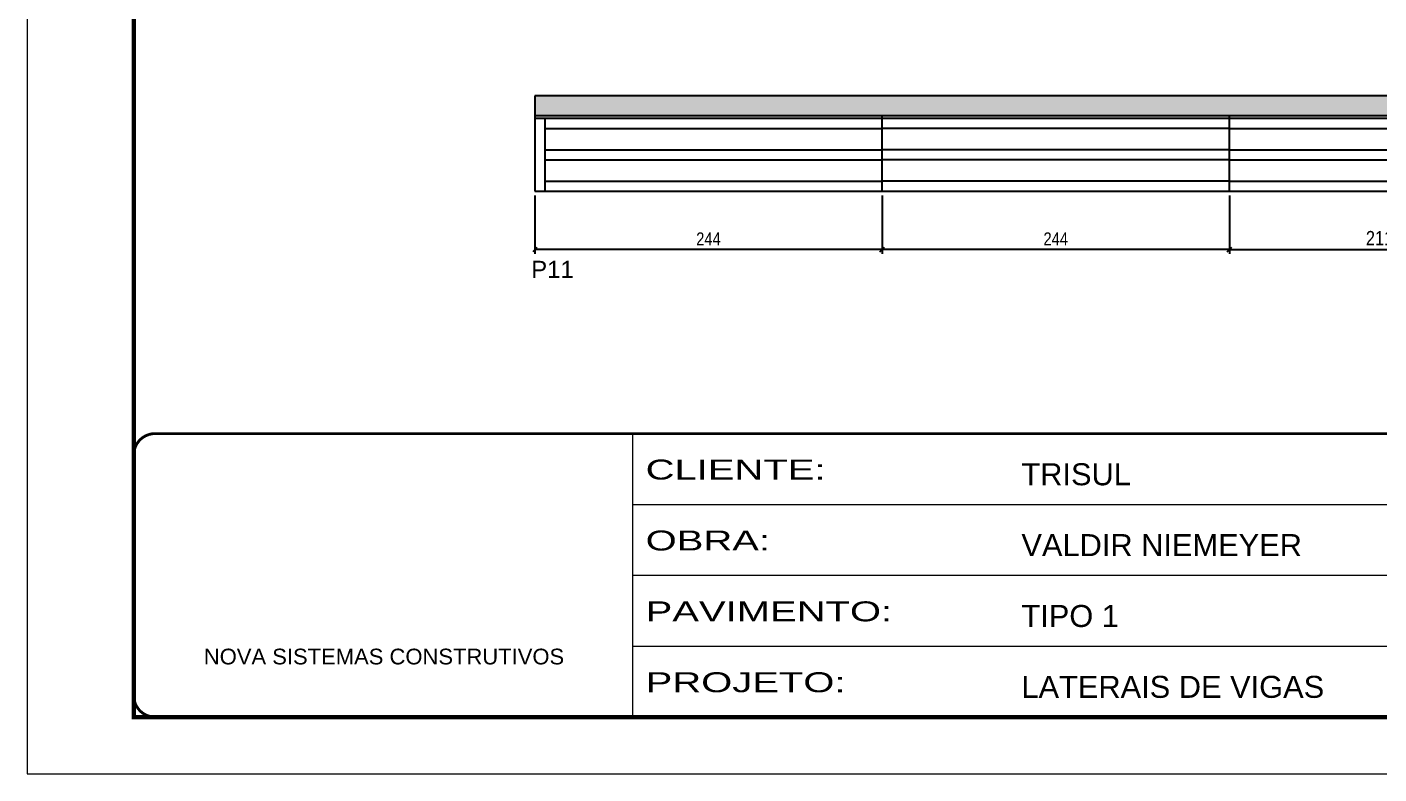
# Model space of a CAD drawing. Extents: x 3330 to 22105, y 1197 to 30204.
# Drawn here: x 17615 to 18564, y 27615 to 28140 of the extents above; entities that cross this region are included whole.
import ezdxf

# ---------------------------------------------------------------- set-up
doc = ezdxf.new("R2010")
doc.units = 0
doc.linetypes.add('CONTINUO', pattern=[0])
doc.linetypes.add('DASHED', pattern=[0.75, 0.5, -0.25])
for name, color, linetype in [('5', 5, 'Continuous'), ('COTA', 241, 'Continuous'), ('Painéis', 200, 'Continuous'), ('SARR_2.2x7', 40, 'Continuous')]:
    doc.layers.add(name, color=color, linetype=linetype)
doc.layers.add('Folhas', color=255, linetype='Continuous', lineweight=9)
doc.layers.add('SARRAFO DE PRESSAO', color=251, linetype='DASHED', lineweight=9)
doc.styles.add('ARIAL', font='arial.ttf')
doc.styles.add('COTA TECNICA', font='techl___.ttf', dxfattribs={"height": 10})
doc.styles.add('COTA TECNICA-50', font='techl___.ttf', dxfattribs={"height": 9})
doc.styles.get("Standard").update_dxf_attribs({"font": 'arial.ttf'})
doc.styles.add('Tecnologia', font='')
doc.styles.get('Tecnologia').set_extended_font_data('Forgotten Futurist')
doc.dimstyles.new('COTA PAINEL-50', dxfattribs={"dimtxt": 9, "dimasz": 3, "dimexe": 3, "dimexo": 3, "dimgap": 3, "dimtad": 1, "dimdec": 1, "dimzin": 12, "dimdsep": 46, "dimtxsty": 'COTA TECNICA-50', "dimblk1": 'OBLIQUE', "dimblk2": 'OBLIQUE', "dimsah": 1, "dimcen": 0.9, "dimclrd": 4, "dimclre": 4, "dimclrt": 240, "dimadec": 1, "dimazin": 3, "dimtfac": 1, "dimtdec": 1, "dimtmove": 0, "dimatfit": 3, "dimfxl": 1, "dimtolj": 1, "dimtzin": 12, "dimarcsym": 0})
doc.dimstyles.new('PAINEL', dxfattribs={"dimtxt": 10, "dimasz": 3, "dimexe": 3, "dimexo": 3, "dimgap": 3, "dimtad": 1, "dimdec": 1, "dimzin": 12, "dimdsep": 46, "dimtxsty": 'COTA TECNICA', "dimblk1": 'OBLIQUE', "dimblk2": 'OBLIQUE', "dimsah": 1, "dimcen": 0.9, "dimclrd": 4, "dimclre": 4, "dimclrt": 240, "dimadec": 1, "dimazin": 3, "dimtfac": 1, "dimtdec": 1, "dimtmove": 0, "dimatfit": 3, "dimfxl": 1, "dimtolj": 1, "dimtzin": 12, "dimarcsym": 0})

# ---------------------------------------------------------------- blocks, each defined once
blk = doc.blocks.new('9999999999')
at = {"color": 30, "linetype": 'CONTINUO'}
for p, q in [((98564.56, 34230.21), (98564.56, 34429.45)), ((98564.56, 34379.64), (99583.98, 34379.64)), ((98564.56, 34329.83), (99487.98, 34329.83)), ((98564.56, 34280.02), (99487.98, 34280.02))]:
    blk.add_line(p, q, dxfattribs=at)
at = {"color": 30, "linetype": 'CONTINUO', "const_width": 2}
blk.add_lwpolyline([(99583.98, 34230.21), (99583.98, 34414.45, 0.414214), (99568.98, 34429.45), (98228.98, 34429.45, 0.414214), (98213.98, 34414.45), (98213.98, 34245.21, 0.414214), (98228.98, 34230.21), (99583.98, 34230.21)], format="xyb", dxfattribs=at)
at = {"layer": 'Folhas'}
blk.add_lwpolyline([(98138.98, 34190.21), (99623.98, 34190.21), (99623.98, 35240.21), (98138.98, 35240.21)], close=True, dxfattribs=at)
at = {"layer": 'Folhas', "color": 30, "const_width": 3}
blk.add_lwpolyline([(98213.98, 34230.21), (99583.98, 34230.21), (99583.98, 35200.21), (98213.98, 35200.21)], close=True, dxfattribs=at)
at = {"color": 7, "linetype": 'Continuous', "ltscale": 5, "style": 'ARIAL'}
for s, height, p in [('TRISUL', 15.483, (98837.68, 34393.13)), ('VALDIR NIEMEYER', 15.4829, (98837.68, 34343.32)), ('TIPO 1', 15.483, (98837.68, 34293.51)), ('NOVA SISTEMAS CONSTRUTIVOS', 11.0592, (98263.19, 34267.21)), ('LATERAIS DE VIGAS', 15.4829, (98837.68, 34243.7))]:
    blk.add_text(s, height=height, dxfattribs=at).set_placement(p)
at = {"layer": 'Folhas', "color": 7, "style": 'Tecnologia', "width": 1.5}
for s, p in [('CLIENTE:', (98573.65, 34397.17)), ('OBRA:', (98573.65, 34347.31)), ('PAVIMENTO:', (98573.65, 34297.5)), ('PROJETO:', (98573.65, 34247.69))]:
    blk.add_text(s, height=14, dxfattribs=at).set_placement(p)
blk = doc.blocks.new('_Oblique')
at = {"color": 0, "linetype": 'ByBlock', "lineweight": -2}
blk.add_line((-0.5, -0.5), (0.5, 0.5), dxfattribs=at)
blk = doc.blocks.new('*D3115')
at = {"layer": 'COTA', "color": 4, "linetype": 'ByBlock', "lineweight": -2, "transparency": 16777216}
for p, q in [((18215.36, 28021.21), (18215.36, 27980.12)), ((18459.36, 28021.21), (18459.36, 27980.12)), ((18459.36, 27983.12), (18215.36, 27983.12))]:
    blk.add_line(p, q, dxfattribs=at)
at = {"layer": 'Defpoints', "color": 0, "linetype": 'ByBlock', "transparency": 16777216}
for p in [(18215.36, 28024.21), (18459.36, 28024.21), (18215.36, 27983.12)]:
    blk.add_point(p, dxfattribs=at)
at = {"layer": 'COTA', "color": 4, "linetype": 'ByBlock', "lineweight": -2, "transparency": 16777216, "xscale": 3, "yscale": 3, "zscale": 3, "rotation": 180}
blk.add_blockref('_Oblique', (18215.36, 27983.12), dxfattribs=at)
at = {"layer": 'COTA', "color": 4, "linetype": 'ByBlock', "lineweight": -2, "transparency": 16777216, "xscale": 3, "yscale": 3, "zscale": 3}
blk.add_blockref('_Oblique', (18459.36, 27983.12), dxfattribs=at)
at = {"layer": 'COTA', "color": 240, "linetype": 'ByBlock', "transparency": 16777216, "insert": (18337.36, 27990.68), "char_height": 9, "attachment_point": 5, "style": 'COTA TECNICA-50'}
blk.add_mtext('\\A1;244', dxfattribs=at)
blk = doc.blocks.new('*D3116')
at = {"layer": 'COTA', "color": 4, "linetype": 'ByBlock', "lineweight": -2, "transparency": 16777216}
for p, q in [((17971.36, 28021.21), (17971.36, 27980.12)), ((18215.36, 28021.21), (18215.36, 27980.12)), ((18215.36, 27983.12), (17971.36, 27983.12))]:
    blk.add_line(p, q, dxfattribs=at)
at = {"layer": 'Defpoints', "color": 0, "linetype": 'ByBlock', "transparency": 16777216}
for p in [(17971.36, 28024.21), (18215.36, 28024.21), (17971.36, 27983.12)]:
    blk.add_point(p, dxfattribs=at)
at = {"layer": 'COTA', "color": 4, "linetype": 'ByBlock', "lineweight": -2, "transparency": 16777216, "xscale": 3, "yscale": 3, "zscale": 3, "rotation": 180}
blk.add_blockref('_Oblique', (17971.36, 27983.12), dxfattribs=at)
at = {"layer": 'COTA', "color": 4, "linetype": 'ByBlock', "lineweight": -2, "transparency": 16777216, "xscale": 3, "yscale": 3, "zscale": 3}
blk.add_blockref('_Oblique', (18215.36, 27983.12), dxfattribs=at)
at = {"layer": 'COTA', "color": 240, "linetype": 'ByBlock', "transparency": 16777216, "insert": (18093.36, 27990.68), "char_height": 9, "attachment_point": 5, "style": 'COTA TECNICA-50'}
blk.add_mtext('\\A1;244', dxfattribs=at)
blk = doc.blocks.new('*D3117')
at = {"layer": 'COTA', "color": 4, "linetype": 'ByBlock', "lineweight": -2, "transparency": 16777216}
for p, q in [((18459.36, 28021.21), (18459.36, 27980.12)), ((18670.36, 28021.21), (18670.36, 27980.12)), ((18459.36, 27983.12), (18670.36, 27983.12))]:
    blk.add_line(p, q, dxfattribs=at)
at = {"layer": 'Defpoints', "color": 0, "linetype": 'ByBlock', "transparency": 16777216}
for p in [(18459.36, 28024.21), (18670.36, 28024.21), (18670.36, 27983.12)]:
    blk.add_point(p, dxfattribs=at)
at = {"layer": 'COTA', "color": 4, "linetype": 'ByBlock', "lineweight": -2, "transparency": 16777216, "xscale": 3, "yscale": 3, "zscale": 3, "rotation": 180}
blk.add_blockref('_Oblique', (18459.36, 27983.12), dxfattribs=at)
at = {"layer": 'COTA', "color": 4, "linetype": 'ByBlock', "lineweight": -2, "transparency": 16777216, "xscale": 3, "yscale": 3, "zscale": 3}
blk.add_blockref('_Oblique', (18670.36, 27983.12), dxfattribs=at)
at = {"layer": 'COTA', "color": 240, "linetype": 'ByBlock', "transparency": 16777216, "insert": (18564.86, 27991.18), "char_height": 10, "attachment_point": 5, "style": 'COTA TECNICA'}
blk.add_mtext('\\A1;211', dxfattribs=at)

msp = doc.modelspace()

# ---------------------------------------------------------------- hatches: boundary and pattern name
at = {"layer": 'COTA', "linetype": 'ByBlock'}
h = msp.add_hatch(dxfattribs=at)
h.set_pattern_fill('AR-CONC', color=256, scale=0.03)
h.set_pattern_definition([(50, (-116174.9415, -5427.082), (5.46554007, -0.47817257), [0.5715, -6.2865]), (355, (-116174.9415, -5427.082), (-1.05730264, 5.73170536), [0.4572, -5.02921753]), (100.4514447, (-116174.486, -5427.122), (4.40823741, 5.25353256), [0.48570026, -5.34270734]), (46.1842, (-116174.9415, -5425.558), (8.13237123, -1.26126984), [0.85725, -9.42975]), (96.6355576, (-116174.264, -5425.663), (7.122124, 7.42278374), [0.7285507, -8.01406824]), (351.184151, (-116174.9415, -5425.558), (7.122124, 7.42278374), [0.685799, -7.54379196]), (21, (-116174.1795, -5425.939), (4.54843174, -3.06795595), [0.5715, -6.2865]), (326, (-116174.1795, -5425.939), (1.85406085, 5.52563898), [0.4572, -5.0292]), (71.451445, (-116173.8004, -5426.195), (6.40249258, 2.45768307), [0.48570026, -5.34269813]), (37.5, (-116174.9415, -5427.0821), (0.092658098, 2.536651166), [0, -4.96824, 0, -5.1054, 0, -5.04825]), (7.5, (-116174.9415, -5427.0821), (2.004589875, 3.005417245), [0, -2.91084, 0, -4.85394, 0, -1.92405]), (327.5, (-116176.6407, -5427.0821), (4.067717855, -0.17186232), [0, -1.905, 0, -5.9436, 0, -7.8867]), (317.5, (-116177.4027, -5427.082), (4.44387544, 0.76279473), [0, -2.4765, 0, -3.94716, 0, -5.6007])])
h.paths.add_polyline_path([(18670.36, 28091.21), (17971.36, 28091.21), (17971.36, 28077.21), (18670.36, 28077.21)])

# ---------------------------------------------------------------- linework, layer by layer
for p, q in [((18670.36, 28091.21), (17971.36, 28091.21)), ((17971.36, 28091.21), (17971.36, 28077.21))]:
    msp.add_line(p, q, dxfattribs=at)
at = {"layer": 'Painéis', "linetype": 'Continuous'}
for p, q in [((17971.36, 28077.21), (17971.36, 28024.21)), ((18670.36, 28077.21), (17971.36, 28077.21)), ((18670.36, 28075.21), (17971.36, 28075.21)), ((18215.36, 28024.21), (18215.36, 28077.21)), ((18459.36, 28024.21), (18459.36, 28077.21)), ((17971.36, 28024.21), (18670.36, 28024.21))]:
    msp.add_line(p, q, dxfattribs=at)
at = {"layer": 'SARR_2.2x7', "linetype": 'Continuous'}
for p, q in [((17978.36, 28075.21), (17978.36, 28024.21)), ((17978.36, 28068.21), (18215.36, 28068.21)), ((18459.36, 28068.21), (18215.36, 28068.21)), ((18459.36, 28068.21), (18663.36, 28068.21)), ((17978.36, 28053.2), (18215.36, 28053.2)), ((18459.36, 28053.2), (18215.36, 28053.2)), ((18459.36, 28053.2), (18663.36, 28053.2)), ((17978.36, 28046.2), (18215.36, 28046.2)), ((18459.36, 28046.2), (18215.36, 28046.2)), ((18459.36, 28046.2), (18663.36, 28046.2)), ((17978.36, 28031.21), (18215.36, 28031.21)), ((18459.36, 28031.21), (18215.36, 28031.21)), ((18459.36, 28031.21), (18663.36, 28031.21))]:
    msp.add_line(p, q, dxfattribs=at)

# ---------------------------------------------------------------- block references
at = {"layer": 'SARRAFO DE PRESSAO', "color": 6, "linetype": 'ByBlock'}
msp.add_blockref('9999999999', (-80524.42, -6575.66), dxfattribs=at)

# ---------------------------------------------------------------- texts
at = {"layer": '5', "linetype": 'Continuous'}
msp.add_text('P11', height=12, rotation=359.99996, dxfattribs=at).set_placement((17968.83, 27963.22))

# ---------------------------------------------------------------- dimensions: what is measured, and where the dimension line sits
at = {"layer": 'COTA', "linetype": 'ByBlock'}
dim = msp.add_linear_dim(base=(17971.36, 27983.12), p1=(18215.36, 28024.21), p2=(17971.36, 28024.21), angle=180, dimstyle='COTA PAINEL-50', override={"dimarcsym": 1}, dxfattribs=at)
dim.commit()
dim.dimension.update_dxf_attribs({"geometry": '*D3116', "text_midpoint": (18093.36, 27990.68)})
dim = msp.add_linear_dim(base=(18215.36, 27983.12), p1=(18459.36, 28024.21), p2=(18215.36, 28024.21), dimstyle='COTA PAINEL-50', override={"dimarcsym": 1}, dxfattribs=at)
dim.commit()
dim.dimension.update_dxf_attribs({"geometry": '*D3115', "text_midpoint": (18337.36, 27990.68)})
dim = msp.add_linear_dim(base=(18670.36, 27983.12), p1=(18459.36, 28024.21), p2=(18670.36, 28024.21), dimstyle='PAINEL', dxfattribs=at)
dim.commit()
dim.dimension.update_dxf_attribs({"geometry": '*D3117', "text_midpoint": (18564.86, 27991.18)})

doc.saveas('drawing.dxf')
